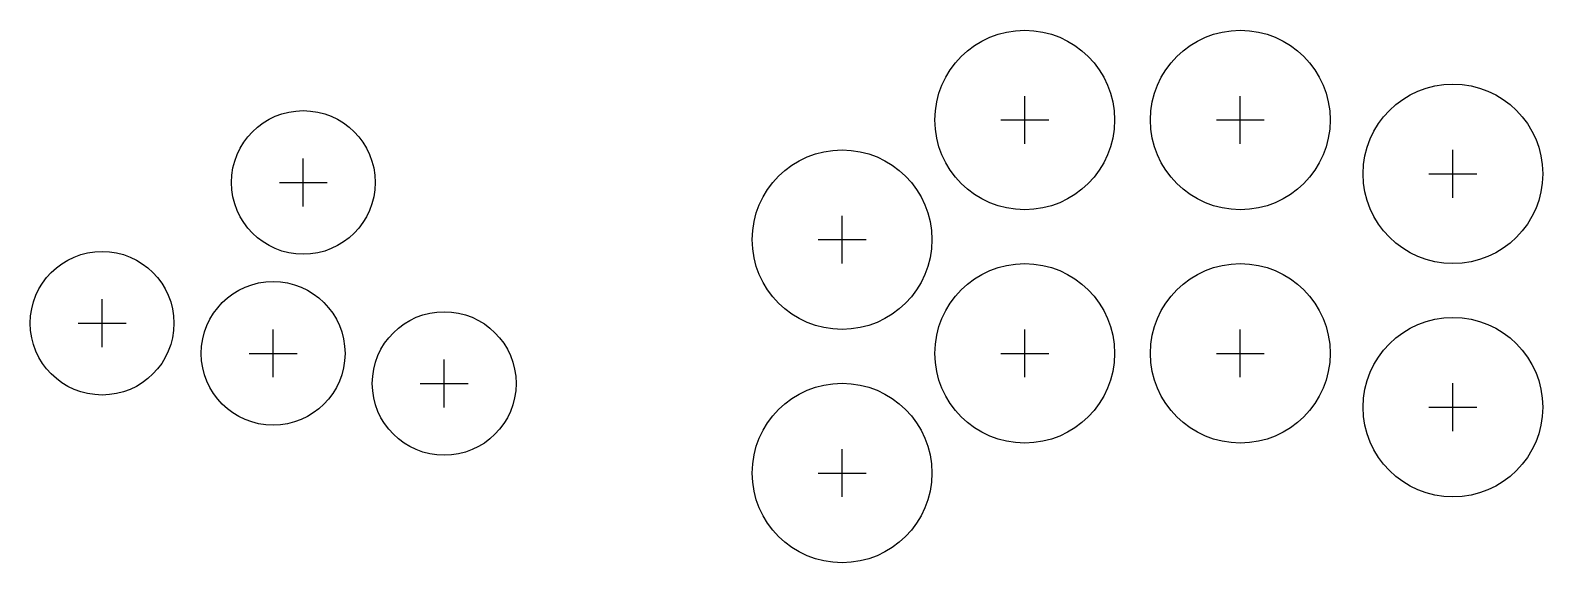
# Model space of a CAD drawing. Header units: millimetres. Extents: x -41 to 212, y -35 to 54.
import ezdxf

# ---------------------------------------------------------------- set-up
doc = ezdxf.new("R2010")
doc.units = ezdxf.units.MM
for name, color, linetype in [('BUTTONS_24', 1, 'Continuous'), ('BUTTONS_30', 5, 'Continuous'), ('REFERENCE', 8, 'Continuous')]:
    doc.layers.add(name, color=color, linetype=linetype)

msp = doc.modelspace()

# ---------------------------------------------------------------- linework, layer by layer
at = {"layer": 'BUTTONS_24'}
for centre in [(5.0358, 28.5594), (-28.5594, 5.0358), (0, 0), (28.5594, -5.0358)]:
    msp.add_circle(centre, 12, dxfattribs=at)
at = {"layer": 'BUTTONS_30'}
for centre in [(125.5, 39), (161.5, 39), (197, 30), (95, 19), (125.5, 0), (161.5, 0), (197, -9), (95, -20)]:
    msp.add_circle(centre, 15, dxfattribs=at)
at = {"layer": 'REFERENCE'}
for p, q in [((125.5, 35), (125.5, 43)), ((161.5, 35), (161.5, 43)), ((121.5, 39), (129.5, 39)), ((157.5, 39), (165.5, 39)), ((197, 26), (197, 34)), ((5.0358, 24.5594), (5.0358, 32.5594)), ((1.0358, 28.5594), (9.0358, 28.5594)), ((193, 30), (201, 30)), ((95, 15), (95, 23)), ((91, 19), (99, 19)), ((-28.5594, 1.0358), (-28.5594, 9.0358)), ((-32.5594, 5.0358), (-24.5594, 5.0358)), ((0, -4), (0, 4)), ((125.5, -4), (125.5, 4)), ((161.5, -4), (161.5, 4)), ((-4, 0), (4, 0)), ((121.5, 0), (129.5, 0)), ((157.5, 0), (165.5, 0)), ((28.5594, -9.0358), (28.5594, -1.0358)), ((24.5594, -5.0358), (32.5594, -5.0358)), ((197, -13), (197, -5)), ((193, -9), (201, -9)), ((95, -24), (95, -16)), ((91, -20), (99, -20))]:
    msp.add_line(p, q, dxfattribs=at)

doc.saveas('drawing.dxf')
